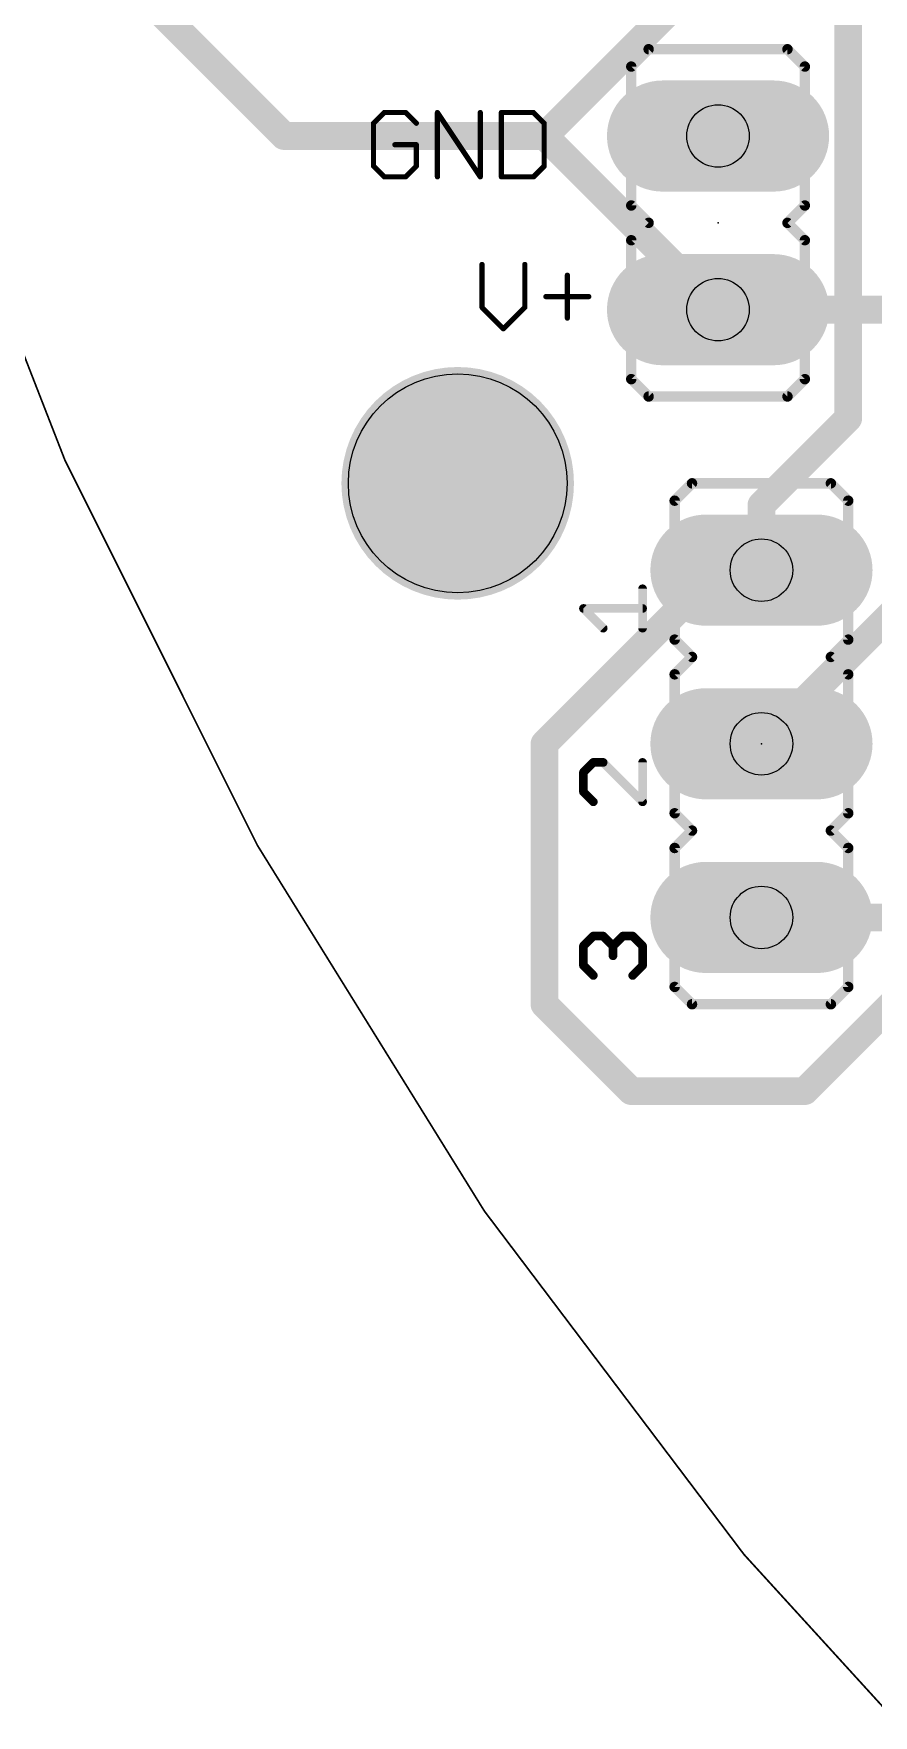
# Model space of a CAD drawing. Extents: x 34.1 to 120.9, y -11.6 to 61.2.
# Drawn here: x 54.75 to 67.04, y 2.3 to 26.9 of the extents above; entities that cross this region are included whole.
import ezdxf

# ---------------------------------------------------------------- set-up
doc = ezdxf.new("R2010")
doc.units = 0
for name, color, linetype in [('1', 22, 'CONTINUOUS'), ('16', 175, 'CONTINUOUS'), ('17', 82, 'CONTINUOUS'), ('20', 7, 'CONTINUOUS'), ('21', 253, 'CONTINUOUS'), ('23', 7, 'CONTINUOUS'), ('29', 253, 'CONTINUOUS'), ('30', 253, 'CONTINUOUS'), ('44', 253, 'CONTINUOUS'), ('51', 253, 'CONTINUOUS')]:
    doc.layers.add(name, color=color, linetype=linetype)

# ---------------------------------------------------------------- blocks, each defined once
blk = doc.blocks.new('RECT')
blk.add_solid([(-0.5, -0.5), (0.5, -0.5), (-0.5, 0.5), (0.5, 0.5)])
blk = doc.blocks.new('LONGP100')
at = {"const_width": 1}
blk.add_lwpolyline([(-0.5, 0), (0.5, 0)], dxfattribs=at)
at = {"const_width": 0.5}
for points in [[(-0.5, 0.25, 1), (-0.5, -0.25)], [(0.5, -0.25, 1), (0.5, 0.25)]]:
    blk.add_lwpolyline(points, format="xyb", dxfattribs=at)

msp = doc.modelspace()

# ---------------------------------------------------------------- linework, layer by layer
at = {"layer": '1', "const_width": 0.4064}
for points in [[(66.675, 27.305), (66.675, 21.2725)], [(66.675, 21.2725), (65.405, 20.0025)], [(65.405, 20.0025), (65.405, 19.05)], [(65.405, 13.97), (67.31, 13.97)]]:
    msp.add_lwpolyline(points, dxfattribs=at)
at = {"layer": '1', "const_width": 0.2032}
for points in [[(66.7468, 21.2007, 1), (66.6032, 21.3443)], [(66.5734, 21.2725, 1), (66.7766, 21.2725)], [(65.5066, 20.0025, 1), (65.3034, 20.0025)], [(65.3332, 20.0743, 1), (65.4768, 19.9307)], [(65.3034, 19.05, 1), (65.5066, 19.05)], [(65.405, 14.0716, 1), (65.405, 13.8684)]]:
    msp.add_lwpolyline(points, format="xyb", dxfattribs=at)
at = {"layer": '16', "const_width": 0.4064}
for points in [[(69.215, 32.385), (62.23, 25.4)], [(58.42, 25.4), (55.499, 28.321)], [(62.23, 25.4), (58.42, 25.4)], [(64.77, 22.86), (62.23, 25.4)], [(71.755, 22.86), (64.77, 22.86)], [(65.405, 16.51), (68.58, 19.685)], [(62.23, 16.51), (64.77, 19.05)], [(64.77, 19.05), (65.405, 19.05)], [(62.23, 12.7), (62.23, 16.51)], [(68.58, 13.97), (66.04, 11.43)], [(63.5, 11.43), (62.23, 12.7)], [(66.04, 11.43), (63.5, 11.43)]]:
    msp.add_lwpolyline(points, dxfattribs=at)
at = {"layer": '16', "const_width": 0.2032}
for points in [[(58.42, 25.5016, 1), (58.42, 25.2984)], [(62.3018, 25.4718, 1), (62.1582, 25.3282)], [(62.23, 25.2984, 1), (62.23, 25.5016)], [(58.3482, 25.3282, 1), (58.4918, 25.4718)], [(62.1582, 25.4718, 1), (62.3018, 25.3282)], [(64.77, 22.9616, 1), (64.77, 22.7584)], [(64.6982, 22.7882, 1), (64.8418, 22.9318)], [(64.77, 19.1516, 1), (64.77, 18.9484)], [(64.8418, 18.9782, 1), (64.6982, 19.1218)], [(65.405, 18.9484, 1), (65.405, 19.1516)], [(62.3316, 16.51, 1), (62.1284, 16.51)], [(62.1582, 16.5818, 1), (62.3018, 16.4382)], [(65.3332, 16.5818, 1), (65.4768, 16.4382)], [(62.1284, 12.7, 1), (62.3316, 12.7)], [(62.3018, 12.7718, 1), (62.1582, 12.6282)], [(63.5, 11.5316, 1), (63.5, 11.3284)], [(63.4282, 11.3582, 1), (63.5718, 11.5018)], [(65.9682, 11.5018, 1), (66.1118, 11.3582)], [(66.04, 11.3284, 1), (66.04, 11.5316)]]:
    msp.add_lwpolyline(points, format="xyb", dxfattribs=at)
at = {"layer": '20', "const_width": 0.0254}
msp.add_lwpolyline([(50.0126, 38.7604, 0.1623), (69.3928, 0)], format="xyb", dxfattribs=at)
at = {"layer": '20'}
msp.add_circle((60.96, 20.32), 1.6, dxfattribs=at)
at = {"layer": '21'}
for points, const_width in [([(63.5, 26.416), (63.754, 26.67)], 0.1524), ([(65.786, 26.67), (63.754, 26.67)], 0.1524), ([(66.04, 26.416), (65.786, 26.67)], 0.1524), ([(63.5, 26.416), (63.5, 24.384)], 0.1524), ([(66.04, 26.416), (66.04, 24.384)], 0.1524), ([(59.8849, 25.7437), (59.7281, 25.5869)], 0.0762), ([(59.7281, 25.5869), (59.7281, 24.9599)], 0.0762), ([(60.1984, 25.7437), (59.8849, 25.7437)], 0.0762), ([(60.3552, 25.5869), (60.1984, 25.7437)], 0.0762), ([(60.6636, 24.8031), (60.6636, 25.7437)], 0.0762), ([(60.6636, 25.7437), (61.2907, 24.8031)], 0.0762), ([(61.2907, 24.8031), (61.2907, 25.7437)], 0.0762), ([(61.5991, 25.7437), (61.5991, 24.8031)], 0.0762), ([(62.0694, 25.7437), (61.5991, 25.7437)], 0.0762), ([(62.2262, 25.5869), (62.0694, 25.7437)], 0.0762), ([(62.2262, 24.9599), (62.2262, 25.5869)], 0.0762), ([(60.3552, 25.2734), (60.0416, 25.2734)], 0.0762), ([(60.3552, 24.9599), (60.3552, 25.2734)], 0.0762), ([(59.7281, 24.9599), (59.8849, 24.8031)], 0.0762), ([(60.1984, 24.8031), (60.3552, 24.9599)], 0.0762), ([(62.0694, 24.8031), (62.2262, 24.9599)], 0.0762), ([(59.8849, 24.8031), (60.1984, 24.8031)], 0.0762), ([(61.5991, 24.8031), (62.0694, 24.8031)], 0.0762), ([(63.754, 24.13), (63.5, 24.384)], 0.1524), ([(65.786, 24.13), (66.04, 24.384)], 0.1524), ([(63.754, 24.13), (63.5, 23.876)], 0.1524), ([(65.786, 24.13), (66.04, 23.876)], 0.1524), ([(63.5, 23.876), (63.5, 21.844)], 0.1524), ([(66.04, 23.876), (66.04, 21.844)], 0.1524), ([(61.3156, 23.5212), (61.3156, 22.8941)], 0.0762), ([(61.9427, 22.8941), (61.9427, 23.5212)], 0.0762), ([(62.5647, 23.3644), (62.5647, 22.7374)], 0.0762), ([(61.3156, 22.8941), (61.6291, 22.5806)], 0.0762), ([(61.6291, 22.5806), (61.9427, 22.8941)], 0.0762), ([(62.2511, 23.0509), (62.8782, 23.0509)], 0.0762), ([(63.754, 21.59), (63.5, 21.844)], 0.1524), ([(65.786, 21.59), (66.04, 21.844)], 0.1524), ([(63.754, 21.59), (65.786, 21.59)], 0.1524), ([(64.389, 20.32), (64.135, 20.066)], 0.1524), ([(64.389, 20.32), (66.421, 20.32)], 0.1524), ([(66.421, 20.32), (66.675, 20.066)], 0.1524), ([(64.135, 18.034), (64.135, 20.066)], 0.1524), ([(66.675, 18.034), (66.675, 20.066)], 0.1524), ([(63.6651, 18.2014), (63.6651, 18.7776)], 0.127), ([(63.0889, 18.2014), (62.8008, 18.4895)], 0.127), ([(62.8008, 18.4895), (63.6651, 18.4895)], 0.127), ([(64.135, 18.034), (64.389, 17.78)], 0.1524), ([(66.675, 18.034), (66.421, 17.78)], 0.1524), ([(64.389, 17.78), (64.135, 17.526)], 0.1524), ([(66.421, 17.78), (66.675, 17.526)], 0.1524), ([(64.135, 15.494), (64.135, 17.526)], 0.1524), ([(66.675, 15.494), (66.675, 17.526)], 0.1524), ([(62.9448, 16.2376), (62.8008, 16.0935)], 0.127), ([(63.0889, 16.2376), (62.9448, 16.2376)], 0.127), ([(63.6651, 15.6614), (63.0889, 16.2376)], 0.127), ([(63.6651, 16.2376), (63.6651, 15.6614)], 0.127), ([(62.8008, 16.0935), (62.8008, 15.8054)], 0.127), ([(62.8008, 15.8054), (62.9448, 15.6614)], 0.127), ([(64.135, 15.494), (64.389, 15.24)], 0.1524), ([(66.675, 15.494), (66.421, 15.24)], 0.1524), ([(64.389, 15.24), (64.135, 14.986)], 0.1524), ([(66.421, 15.24), (66.675, 14.986)], 0.1524), ([(64.135, 12.954), (64.135, 14.986)], 0.1524), ([(66.675, 12.954), (66.675, 14.986)], 0.1524), ([(62.8008, 13.5535), (62.9448, 13.6976)], 0.127), ([(62.8008, 13.2654), (62.8008, 13.5535)], 0.127), ([(62.9448, 13.6976), (63.0889, 13.6976)], 0.127), ([(63.0889, 13.6976), (63.2329, 13.5535)], 0.127), ([(63.2329, 13.5535), (63.377, 13.6976)], 0.127), ([(63.2329, 13.5535), (63.2329, 13.4095)], 0.127), ([(63.377, 13.6976), (63.521, 13.6976)], 0.127), ([(63.521, 13.6976), (63.6651, 13.5535)], 0.127), ([(63.6651, 13.5535), (63.6651, 13.2654)], 0.127), ([(62.9448, 13.1214), (62.8008, 13.2654)], 0.127), ([(63.6651, 13.2654), (63.521, 13.1214)], 0.127), ([(64.135, 12.954), (64.389, 12.7)], 0.1524), ([(66.675, 12.954), (66.421, 12.7)], 0.1524), ([(66.421, 12.7), (64.389, 12.7)], 0.1524)]:
    msp.add_lwpolyline(points, dxfattribs=dict(at, const_width=const_width))
for points, const_width in [([(63.754, 26.7081, 1), (63.754, 26.6319)], 0.0762), ([(63.7809, 26.6431, 1), (63.7271, 26.6969)], 0.0762), ([(65.8129, 26.6969, 1), (65.7591, 26.6431)], 0.0762), ([(65.786, 26.6319, 1), (65.786, 26.7081)], 0.0762), ([(63.5381, 26.416, 1), (63.4619, 26.416)], 0.0762), ([(63.4731, 26.4429, 1), (63.5269, 26.3891)], 0.0762), ([(66.0781, 26.416, 1), (66.0019, 26.416)], 0.0762), ([(66.0131, 26.3891, 1), (66.0669, 26.4429)], 0.0762), ([(59.7472, 25.5869, 1), (59.7091, 25.5869)], 0.0381), ([(59.7146, 25.6004, 1), (59.7416, 25.5735)], 0.0381), ([(59.8849, 25.7628, 1), (59.8849, 25.7247)], 0.0381), ([(59.8983, 25.7302, 1), (59.8714, 25.7572)], 0.0381), ([(60.2119, 25.7572, 1), (60.1849, 25.7302)], 0.0381), ([(60.1984, 25.7247, 1), (60.1984, 25.7628)], 0.0381), ([(60.3417, 25.5735, 1), (60.3686, 25.6004)], 0.0381), ([(60.6827, 25.7437, 1), (60.6446, 25.7437)], 0.0381), ([(60.6795, 25.7543, 1), (60.6478, 25.7331)], 0.0381), ([(61.3097, 25.7437, 1), (61.2716, 25.7437)], 0.0381), ([(61.5991, 25.7628, 1), (61.5991, 25.7247)], 0.0381), ([(61.6182, 25.7437, 1), (61.5801, 25.7437)], 0.0381), ([(62.0829, 25.7572, 1), (62.056, 25.7302)], 0.0381), ([(62.0694, 25.7247, 1), (62.0694, 25.7628)], 0.0381), ([(62.2453, 25.5869, 1), (62.2072, 25.5869)], 0.0381), ([(62.2127, 25.5735, 1), (62.2397, 25.6004)], 0.0381), ([(60.0416, 25.2925, 1), (60.0416, 25.2544)], 0.0381), ([(60.3742, 25.2734, 1), (60.3361, 25.2734)], 0.0381), ([(60.3552, 25.2544, 1), (60.3552, 25.2925)], 0.0381), ([(59.7416, 24.9733, 1), (59.7146, 24.9464)], 0.0381), ([(59.7091, 24.9599, 1), (59.7472, 24.9599)], 0.0381), ([(60.3361, 24.9599, 1), (60.3742, 24.9599)], 0.0381), ([(60.3686, 24.9464, 1), (60.3417, 24.9733)], 0.0381), ([(62.2072, 24.9599, 1), (62.2453, 24.9599)], 0.0381), ([(62.2397, 24.9464, 1), (62.2127, 24.9733)], 0.0381), ([(59.8849, 24.8222, 1), (59.8849, 24.7841)], 0.0381), ([(59.8714, 24.7896, 1), (59.8983, 24.8166)], 0.0381), ([(60.1849, 24.8166, 1), (60.2119, 24.7896)], 0.0381), ([(60.1984, 24.7841, 1), (60.1984, 24.8222)], 0.0381), ([(60.6446, 24.8031, 1), (60.6827, 24.8031)], 0.0381), ([(61.2716, 24.8031, 1), (61.3097, 24.8031)], 0.0381), ([(61.2748, 24.7925, 1), (61.3065, 24.8137)], 0.0381), ([(61.5991, 24.8222, 1), (61.5991, 24.7841)], 0.0381), ([(61.5801, 24.8031, 1), (61.6182, 24.8031)], 0.0381), ([(62.056, 24.8166, 1), (62.0829, 24.7896)], 0.0381), ([(62.0694, 24.7841, 1), (62.0694, 24.8222)], 0.0381), ([(63.4619, 24.384, 1), (63.5381, 24.384)], 0.0762), ([(63.5269, 24.4109, 1), (63.4731, 24.3571)], 0.0762), ([(66.0019, 24.384, 1), (66.0781, 24.384)], 0.0762), ([(66.0669, 24.3571, 1), (66.0131, 24.4109)], 0.0762), ([(63.7809, 24.1031, 1), (63.7271, 24.1569)], 0.0762), ([(63.7271, 24.1031, 1), (63.7809, 24.1569)], 0.0762), ([(65.8129, 24.1569, 1), (65.7591, 24.1031)], 0.0762), ([(65.7591, 24.1569, 1), (65.8129, 24.1031)], 0.0762), ([(63.5381, 23.876, 1), (63.4619, 23.876)], 0.0762), ([(63.4731, 23.9029, 1), (63.5269, 23.8491)], 0.0762), ([(66.0781, 23.876, 1), (66.0019, 23.876)], 0.0762), ([(66.0131, 23.8491, 1), (66.0669, 23.9029)], 0.0762), ([(61.3347, 23.5212, 1), (61.2966, 23.5212)], 0.0381), ([(61.9617, 23.5212, 1), (61.9236, 23.5212)], 0.0381), ([(62.5837, 23.3644, 1), (62.5456, 23.3644)], 0.0381), ([(61.3291, 22.9076, 1), (61.3021, 22.8807)], 0.0381), ([(61.2966, 22.8941, 1), (61.3347, 22.8941)], 0.0381), ([(61.9236, 22.8941, 1), (61.9617, 22.8941)], 0.0381), ([(61.9561, 22.8807, 1), (61.9292, 22.9076)], 0.0381), ([(62.2511, 23.07, 1), (62.2511, 23.0319)], 0.0381), ([(62.8782, 23.0319, 1), (62.8782, 23.07)], 0.0381), ([(62.5456, 22.7374, 1), (62.5837, 22.7374)], 0.0381), ([(61.6157, 22.5941, 1), (61.6426, 22.5671)], 0.0381), ([(61.6157, 22.5671, 1), (61.6426, 22.5941)], 0.0381), ([(63.5269, 21.8709, 1), (63.4731, 21.8171)], 0.0762), ([(66.0669, 21.8171, 1), (66.0131, 21.8709)], 0.0762), ([(63.4619, 21.844, 1), (63.5381, 21.844)], 0.0762), ([(63.754, 21.6281, 1), (63.754, 21.5519)], 0.0762), ([(63.7271, 21.5631, 1), (63.7809, 21.6169)], 0.0762), ([(65.7591, 21.6169, 1), (65.8129, 21.5631)], 0.0762), ([(65.786, 21.5519, 1), (65.786, 21.6281)], 0.0762), ([(66.0019, 21.844, 1), (66.0781, 21.844)], 0.0762), ([(64.389, 20.3581, 1), (64.389, 20.2819)], 0.0762), ([(64.4159, 20.2931, 1), (64.3621, 20.3469)], 0.0762), ([(66.4479, 20.3469, 1), (66.3941, 20.2931)], 0.0762), ([(66.421, 20.2819, 1), (66.421, 20.3581)], 0.0762), ([(64.1731, 20.066, 1), (64.0969, 20.066)], 0.0762), ([(64.1081, 20.0929, 1), (64.1619, 20.0391)], 0.0762), ([(66.7131, 20.066, 1), (66.6369, 20.066)], 0.0762), ([(66.6481, 20.0391, 1), (66.7019, 20.0929)], 0.0762), ([(63.6969, 18.7776, 1), (63.6334, 18.7776)], 0.0635), ([(62.8232, 18.5119, 1), (62.7783, 18.467)], 0.0635), ([(62.8008, 18.5212, 1), (62.8008, 18.4577)], 0.0635), ([(63.6651, 18.4577, 1), (63.6651, 18.5212)], 0.0635), ([(63.0664, 18.1789, 1), (63.1113, 18.2238)], 0.0635), ([(63.6334, 18.2014, 1), (63.6969, 18.2014)], 0.0635), ([(64.0969, 18.034, 1), (64.1731, 18.034)], 0.0762), ([(64.1619, 18.0609, 1), (64.1081, 18.0071)], 0.0762), ([(66.6369, 18.034, 1), (66.7131, 18.034)], 0.0762), ([(66.7019, 18.0071, 1), (66.6481, 18.0609)], 0.0762), ([(64.4159, 17.7531, 1), (64.3621, 17.8069)], 0.0762), ([(64.3621, 17.7531, 1), (64.4159, 17.8069)], 0.0762), ([(66.4479, 17.8069, 1), (66.3941, 17.7531)], 0.0762), ([(66.3941, 17.8069, 1), (66.4479, 17.7531)], 0.0762), ([(64.1731, 17.526, 1), (64.0969, 17.526)], 0.0762), ([(64.1081, 17.5529, 1), (64.1619, 17.4991)], 0.0762), ([(66.7131, 17.526, 1), (66.6369, 17.526)], 0.0762), ([(66.6481, 17.4991, 1), (66.7019, 17.5529)], 0.0762), ([(62.9448, 16.2693, 1), (62.9448, 16.2058)], 0.0635), ([(62.9673, 16.2151, 1), (62.9224, 16.26)], 0.0635), ([(63.1113, 16.26, 1), (63.0664, 16.2151)], 0.0635), ([(63.0889, 16.2058, 1), (63.0889, 16.2693)], 0.0635), ([(63.6969, 16.2376, 1), (63.6334, 16.2376)], 0.0635), ([(62.8325, 16.0935, 1), (62.769, 16.0935)], 0.0635), ([(62.7783, 16.116, 1), (62.8232, 16.0711)], 0.0635), ([(62.769, 15.8054, 1), (62.8325, 15.8054)], 0.0635), ([(62.8232, 15.8279, 1), (62.7783, 15.783)], 0.0635), ([(62.9224, 15.6389, 1), (62.9673, 15.6838)], 0.0635), ([(63.6334, 15.6614, 1), (63.6969, 15.6614)], 0.0635), ([(63.6426, 15.6389, 1), (63.6876, 15.6838)], 0.0635), ([(64.0969, 15.494, 1), (64.1731, 15.494)], 0.0762), ([(64.1619, 15.5209, 1), (64.1081, 15.4671)], 0.0762), ([(66.6369, 15.494, 1), (66.7131, 15.494)], 0.0762), ([(66.7019, 15.4671, 1), (66.6481, 15.5209)], 0.0762), ([(64.4159, 15.2131, 1), (64.3621, 15.2669)], 0.0762), ([(64.3621, 15.2131, 1), (64.4159, 15.2669)], 0.0762), ([(66.4479, 15.2669, 1), (66.3941, 15.2131)], 0.0762), ([(66.3941, 15.2669, 1), (66.4479, 15.2131)], 0.0762), ([(64.1731, 14.986, 1), (64.0969, 14.986)], 0.0762), ([(64.1081, 15.0129, 1), (64.1619, 14.9591)], 0.0762), ([(66.7131, 14.986, 1), (66.6369, 14.986)], 0.0762), ([(66.6481, 14.9591, 1), (66.7019, 15.0129)], 0.0762), ([(62.8325, 13.5535, 1), (62.769, 13.5535)], 0.0635), ([(62.7783, 13.576, 1), (62.8232, 13.5311)], 0.0635), ([(62.9448, 13.7293, 1), (62.9448, 13.6658)], 0.0635), ([(62.9673, 13.6751, 1), (62.9224, 13.72)], 0.0635), ([(63.1113, 13.72, 1), (63.0664, 13.6751)], 0.0635), ([(63.0889, 13.6658, 1), (63.0889, 13.7293)], 0.0635), ([(63.2647, 13.5535, 1), (63.2012, 13.5535)], 0.0635), ([(63.2105, 13.576, 1), (63.2554, 13.5311)], 0.0635), ([(63.2105, 13.5311, 1), (63.2554, 13.576)], 0.0635), ([(63.377, 13.7293, 1), (63.377, 13.6658)], 0.0635), ([(63.3994, 13.6751, 1), (63.3545, 13.72)], 0.0635), ([(63.5435, 13.72, 1), (63.4986, 13.6751)], 0.0635), ([(63.521, 13.6658, 1), (63.521, 13.7293)], 0.0635), ([(63.6969, 13.5535, 1), (63.6334, 13.5535)], 0.0635), ([(63.6426, 13.5311, 1), (63.6876, 13.576)], 0.0635), ([(62.769, 13.2654, 1), (62.8325, 13.2654)], 0.0635), ([(62.8232, 13.2879, 1), (62.7783, 13.243)], 0.0635), ([(63.2012, 13.4095, 1), (63.2647, 13.4095)], 0.0635), ([(63.6334, 13.2654, 1), (63.6969, 13.2654)], 0.0635), ([(63.6876, 13.243, 1), (63.6426, 13.2879)], 0.0635), ([(62.9224, 13.0989, 1), (62.9673, 13.1438)], 0.0635), ([(63.4986, 13.1438, 1), (63.5435, 13.0989)], 0.0635), ([(64.0969, 12.954, 1), (64.1731, 12.954)], 0.0762), ([(64.1619, 12.9809, 1), (64.1081, 12.9271)], 0.0762), ([(66.6369, 12.954, 1), (66.7131, 12.954)], 0.0762), ([(66.7019, 12.9271, 1), (66.6481, 12.9809)], 0.0762), ([(64.389, 12.7381, 1), (64.389, 12.6619)], 0.0762), ([(64.3621, 12.6731, 1), (64.4159, 12.7269)], 0.0762), ([(66.3941, 12.7269, 1), (66.4479, 12.6731)], 0.0762), ([(66.421, 12.6619, 1), (66.421, 12.7381)], 0.0762)]:
    msp.add_lwpolyline(points, format="xyb", dxfattribs=dict(at, const_width=const_width))
at = {"layer": '23'}
for p in [(64.77, 24.13), (65.405, 16.51)]:
    msp.add_point(p, dxfattribs=at)
at = {"layer": '29', "const_width": 1.7016}
msp.add_lwpolyline([(60.96, 19.4692, 1), (60.96, 21.1708, 1), (60.96, 19.4692)], format="xyb", dxfattribs=at)
at = {"layer": '30', "const_width": 1.7016}
msp.add_lwpolyline([(60.96, 19.4692, 1), (60.96, 21.1708, 1), (60.96, 19.4692)], format="xyb", dxfattribs=at)
at = {"layer": '44'}
for centre in [(64.77, 25.4), (64.77, 22.86), (65.405, 19.05), (65.405, 16.51), (65.405, 13.97)]:
    msp.add_circle(centre, 0.4572, dxfattribs=at)

# ---------------------------------------------------------------- block references
at = {"layer": '17', "xscale": 1.4224, "yscale": 1.4224}
for p in [(64.77, 25.4), (64.77, 25.4), (64.77, 22.86), (64.77, 22.86), (65.405, 19.05), (65.405, 19.05), (65.405, 16.51), (65.405, 16.51), (65.405, 13.97), (65.405, 13.97)]:
    msp.add_blockref('LONGP100', p, dxfattribs=at)
at = {"layer": '29', "xscale": 1.6256, "yscale": 1.6256}
for p in [(64.77, 25.4), (64.77, 22.86), (65.405, 19.05), (65.405, 16.51), (65.405, 13.97)]:
    msp.add_blockref('LONGP100', p, dxfattribs=at)
at = {"layer": '30', "xscale": 1.6256, "yscale": 1.6256}
for p in [(64.77, 25.4), (64.77, 22.86), (65.405, 19.05), (65.405, 16.51), (65.405, 13.97)]:
    msp.add_blockref('LONGP100', p, dxfattribs=at)
at = {"layer": '51', "xscale": 0.6096, "yscale": 0.6096}
for p in [(64.77, 25.4), (64.77, 22.86)]:
    msp.add_blockref('RECT', p, dxfattribs=at)
at = {"layer": '51', "xscale": 0.6096, "yscale": 0.6096, "rotation": 270}
for p in [(65.405, 19.05), (65.405, 16.51), (65.405, 13.97)]:
    msp.add_blockref('RECT', p, dxfattribs=at)

doc.saveas('drawing.dxf')
